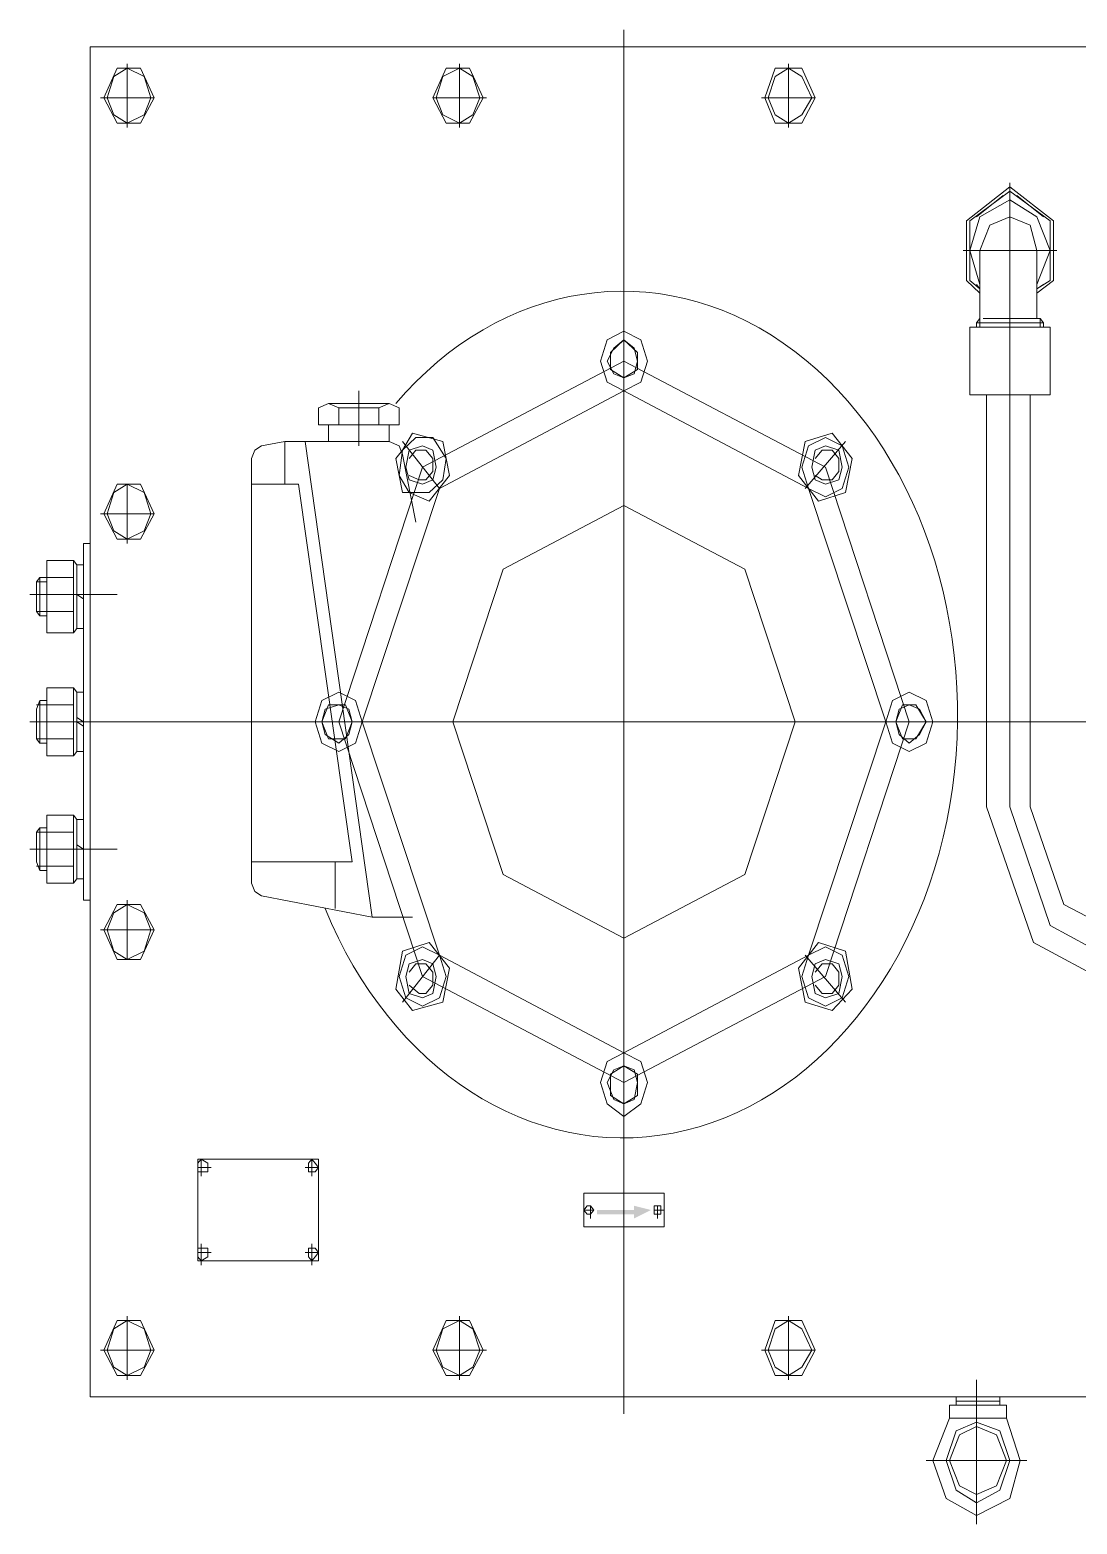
# Model space of a CAD drawing. Header units: inches. Extents: x 2435 to 7572, y 377 to 2555.
# Drawn here: x 2757.9 to 3018.6, y 2182.9 to 2554.8 of the extents above; entities that cross this region are included whole.
import ezdxf

# ---------------------------------------------------------------- set-up
doc = ezdxf.new("R2010")
doc.units = ezdxf.units.IN
doc.header["$MEASUREMENT"] = 0

msp = doc.modelspace()

# ---------------------------------------------------------------- hatches: boundary and pattern name
at = {"transparency": 33554559}
msp.add_hatch(color=256, dxfattribs=at).paths.add_polyline_path([(2908.33, 2262.13), (2912.51, 2261.07), (2908.33, 2258.96), (2908.33, 2260.02), (2899.14, 2260.02), (2899.14, 2261.07), (2908.33, 2261.07)])

# ---------------------------------------------------------------- linework, layer by layer
at = {"lineweight": 5}
for p, q in [((2905.82, 2554.85), (2905.82, 2210.35)), ((2772.98, 2214.58), (2772.98, 2550.62)), ((2772.98, 2550.62), (3214.12, 2550.62)), ((2868.23, 2550.62), (2868.23, 2550.62)), ((2776.32, 2537.94), (2779.66, 2545.34)), ((2778.83, 2543.22), (2782.17, 2545.34)), ((2779.66, 2545.34), (2785.51, 2545.34)), ((2782.17, 2530.54), (2782.17, 2546.39)), ((2782.17, 2545.34), (2786.35, 2543.22)), ((2785.51, 2545.34), (2788.85, 2537.94)), ((2858.2, 2537.94), (2861.54, 2545.34)), ((2860.71, 2543.22), (2864.88, 2545.34)), ((2861.54, 2545.34), (2867.39, 2545.34)), ((2864.88, 2530.54), (2864.88, 2546.39)), ((2864.88, 2545.34), (2868.23, 2543.22)), ((2867.39, 2545.34), (2870.73, 2537.94)), ((2940.91, 2537.94), (2943.42, 2545.34)), ((2943.42, 2543.22), (2946.76, 2545.34)), ((2943.42, 2545.34), (2950.1, 2545.34)), ((2946.76, 2530.54), (2946.76, 2546.39)), ((2946.76, 2545.34), (2950.1, 2543.22)), ((2950.1, 2545.34), (2953.45, 2537.94)), ((2777.16, 2537.94), (2778.83, 2543.22)), ((2786.35, 2543.22), (2788.02, 2537.94)), ((2859.04, 2537.94), (2860.71, 2543.22)), ((2868.23, 2543.22), (2869.9, 2537.94)), ((2941.75, 2537.94), (2943.42, 2543.22)), ((2950.1, 2543.22), (2952.61, 2537.94)), ((2775.49, 2537.94), (2788.85, 2537.94)), ((2779.66, 2531.6), (2776.32, 2537.94)), ((2778.83, 2533.71), (2777.16, 2537.94)), ((2788.85, 2537.94), (2785.51, 2531.6)), ((2788.02, 2537.94), (2786.35, 2533.71)), ((2861.54, 2531.6), (2858.2, 2537.94)), ((2858.2, 2537.94), (2871.57, 2537.94)), ((2860.71, 2533.71), (2859.04, 2537.94)), ((2870.73, 2537.94), (2867.39, 2531.6)), ((2869.9, 2537.94), (2868.23, 2533.71)), ((2940.08, 2537.94), (2953.45, 2537.94)), ((2943.42, 2531.6), (2940.91, 2537.94)), ((2943.42, 2533.71), (2941.75, 2537.94)), ((2952.61, 2537.94), (2950.1, 2533.71)), ((2953.45, 2537.94), (2950.1, 2531.6)), ((2782.17, 2531.6), (2778.83, 2533.71)), ((2786.35, 2533.71), (2782.17, 2531.6)), ((2864.88, 2531.6), (2860.71, 2533.71)), ((2868.23, 2533.71), (2864.88, 2531.6)), ((2946.76, 2531.6), (2943.42, 2533.71)), ((2950.1, 2533.71), (2946.76, 2531.6)), ((2785.51, 2531.6), (2779.66, 2531.6)), ((2867.39, 2531.6), (2861.54, 2531.6)), ((2950.1, 2531.6), (2943.42, 2531.6)), ((3001.9, 2515.75), (2991.04, 2507.29)), ((3001.9, 2514.69), (2991.88, 2507.29)), ((3001.9, 2461.86), (3001.9, 2516.81)), ((3012.77, 2507.29), (3001.9, 2515.75)), ((3001.9, 2514.69), (3001.9, 2361.46)), ((3011.93, 2507.29), (3001.9, 2514.69)), ((2993.55, 2508.35), (3000.23, 2513.64)), ((2994.39, 2508.35), (3001.9, 2512.58)), ((3001.9, 2512.58), (3008.59, 2508.35)), ((3003.58, 2513.64), (3010.26, 2508.35)), ((2991.04, 2507.29), (2991.04, 2492.5)), ((2991.88, 2499.9), (2994.39, 2508.35)), ((2991.88, 2507.29), (2991.88, 2492.5)), ((3001.9, 2508.35), (2996.89, 2506.24)), ((3006.92, 2506.24), (3001.9, 2508.35)), ((3008.59, 2508.35), (3011.93, 2499.9)), ((3011.93, 2492.5), (3011.93, 2507.29)), ((3012.77, 2492.5), (3012.77, 2507.29)), ((2991.88, 2495.67), (2991.88, 2504.12)), ((2996.89, 2506.24), (2994.39, 2499.9)), ((3008.59, 2499.9), (3006.92, 2506.24)), ((3011.93, 2504.12), (3011.93, 2495.67)), ((2990.21, 2499.9), (3013.6, 2499.9)), ((2994.39, 2491.44), (2991.88, 2499.9)), ((2994.39, 2499.9), (2994.39, 2482.99)), ((3011.93, 2499.9), (3008.59, 2491.44)), ((3008.59, 2482.99), (3008.59, 2499.9)), ((2991.04, 2492.5), (2994.39, 2489.33)), ((2991.88, 2492.5), (2994.39, 2490.39)), ((3008.59, 2489.33), (3012.77, 2492.5)), ((3008.59, 2490.39), (3011.93, 2492.5)), ((2994.39, 2490.39), (2993.55, 2491.44)), ((3010.26, 2491.44), (3008.59, 2490.39)), ((2994.39, 2482.99), (2993.55, 2481.93)), ((3010.26, 2481.93), (2993.55, 2481.93)), ((2993.55, 2481.93), (2993.55, 2480.88)), ((2994.39, 2482.99), (2994.39, 2480.88)), ((3008.59, 2482.99), (2995.22, 2482.99)), ((3009.42, 2482.99), (3008.59, 2482.99)), ((3010.26, 2481.93), (3009.42, 2482.99)), ((3009.42, 2482.99), (3009.42, 2480.88)), ((3010.26, 2480.88), (3010.26, 2481.93)), ((2899.97, 2472.42), (2901.65, 2477.71)), ((2901.65, 2477.71), (2905.82, 2479.82)), ((2902.48, 2474.54), (2905.82, 2477.71)), ((2903.32, 2475.59), (2905.82, 2477.71)), ((2905.82, 2479.82), (2910, 2477.71)), ((2905.82, 2477.71), (2909.16, 2474.54)), ((2905.82, 2477.71), (2908.33, 2475.59)), ((2910, 2477.71), (2911.67, 2472.42)), ((2991.88, 2480.88), (3011.93, 2480.88)), ((2991.88, 2463.97), (2991.88, 2480.88)), ((2991.88, 2480.88), (3011.93, 2480.88)), ((3001.9, 2463.97), (3001.9, 2480.88)), ((3011.93, 2480.88), (3011.93, 2463.97)), ((2901.65, 2472.42), (2903.32, 2475.59)), ((2902.48, 2470.31), (2902.48, 2474.54)), ((2908.33, 2475.59), (2909.16, 2472.42)), ((2909.16, 2474.54), (2909.16, 2470.31)), ((2855.69, 2446), (2905.82, 2472.42)), ((2901.65, 2467.14), (2899.97, 2472.42)), ((2903.32, 2469.25), (2901.65, 2472.42)), ((2905.82, 2468.2), (2902.48, 2470.31)), ((2905.82, 2472.42), (2955.95, 2446)), ((2909.16, 2470.31), (2905.82, 2468.2)), ((2909.16, 2472.42), (2908.33, 2469.25)), ((2911.67, 2472.42), (2910, 2467.14)), ((2905.82, 2465.03), (2901.65, 2467.14)), ((2905.82, 2468.2), (2903.32, 2469.25)), ((2908.33, 2469.25), (2905.82, 2468.2)), ((2910, 2467.14), (2905.82, 2465.03)), ((2839.82, 2465.03), (2839.82, 2451.29)), ((2859.87, 2440.72), (2905.82, 2465.03)), ((2905.82, 2465.03), (2951.78, 2440.72)), ((3001.9, 2463.97), (2991.88, 2463.97)), ((3011.93, 2463.97), (2991.88, 2463.97)), ((2996.06, 2463.97), (2996.06, 2361.46)), ((3011.93, 2463.97), (3001.9, 2463.97)), ((3006.92, 2463.97), (3006.92, 2361.46)), ((2829.79, 2460.8), (2832.3, 2461.86)), ((2829.79, 2456.57), (2829.79, 2460.8)), ((2847.34, 2461.86), (2832.3, 2461.86)), ((2832.3, 2461.86), (2834.81, 2460.8)), ((2834.81, 2456.57), (2834.81, 2460.8)), ((2834.81, 2460.8), (2844.83, 2460.8)), ((2844.83, 2460.8), (2847.34, 2461.86)), ((2844.83, 2460.8), (2844.83, 2456.57)), ((2847.34, 2461.86), (2849.84, 2460.8)), ((2849.84, 2460.8), (2849.84, 2456.57)), ((2849.84, 2456.57), (2829.79, 2456.57)), ((2832.3, 2456.57), (2832.3, 2452.34)), ((2847.34, 2452.34), (2847.34, 2456.57)), ((2821.44, 2452.34), (2815.59, 2451.29)), ((2847.34, 2452.34), (2821.44, 2452.34)), ((2821.44, 2441.78), (2821.44, 2452.34)), ((2843.16, 2333.99), (2826.45, 2452.34)), ((2849.84, 2451.29), (2847.34, 2452.34)), ((2850.68, 2450.23), (2853.19, 2454.46)), ((2854.02, 2453.4), (2850.68, 2450.23)), ((2850.68, 2452.34), (2859.87, 2440.72)), ((2853.19, 2454.46), (2860.71, 2452.34)), ((2858.2, 2453.4), (2854.02, 2453.4)), ((2861.54, 2448.12), (2858.2, 2453.4)), ((2860.71, 2452.34), (2862.38, 2443.89)), ((2949.27, 2443.89), (2950.94, 2452.34)), ((2950.94, 2452.34), (2957.62, 2454.46)), ((2960.97, 2452.34), (2950.94, 2440.72)), ((2951.78, 2451.29), (2955.95, 2453.4)), ((2955.95, 2453.4), (2960.13, 2451.29)), ((2957.62, 2454.46), (2962.64, 2448.12)), ((2813.92, 2450.23), (2813.08, 2448.12)), ((2813.08, 2448.12), (2813.08, 2342.44)), ((2815.59, 2451.29), (2813.92, 2450.23)), ((2849.01, 2448.12), (2850.68, 2450.23)), ((2850.68, 2439.66), (2849.01, 2448.12)), ((2850.68, 2449.17), (2849.84, 2451.29)), ((2850.68, 2450.23), (2849.84, 2443.89)), ((2854.02, 2432.27), (2850.68, 2449.17)), ((2851.52, 2446), (2852.35, 2450.23)), ((2852.35, 2450.23), (2855.69, 2451.29)), ((2852.35, 2448.12), (2854.02, 2450.23)), ((2854.02, 2450.23), (2856.53, 2450.23)), ((2855.69, 2451.29), (2858.2, 2450.23)), ((2856.53, 2450.23), (2858.2, 2448.12)), ((2858.2, 2450.23), (2859.04, 2446)), ((2858.2, 2448.12), (2858.2, 2444.95)), ((2860.71, 2442.83), (2861.54, 2448.12)), ((2950.1, 2446), (2951.78, 2451.29)), ((2952.61, 2446), (2953.45, 2450.23)), ((2953.45, 2450.23), (2955.95, 2451.29)), ((2953.45, 2448.12), (2955.12, 2450.23)), ((2955.12, 2450.23), (2957.62, 2450.23)), ((2955.95, 2451.29), (2959.29, 2450.23)), ((2957.62, 2450.23), (2959.29, 2448.12)), ((2959.29, 2450.23), (2960.13, 2446)), ((2959.29, 2448.12), (2959.29, 2444.95)), ((2960.13, 2451.29), (2961.8, 2446)), ((2962.64, 2448.12), (2960.97, 2439.66)), ((2834.81, 2382.6), (2855.69, 2446)), ((2849.84, 2443.89), (2852.35, 2439.66)), ((2852.35, 2442.83), (2851.52, 2446)), ((2854.86, 2442.83), (2852.35, 2443.89)), ((2858.2, 2444.95), (2856.53, 2442.83)), ((2862.38, 2443.89), (2857.36, 2437.55)), ((2859.04, 2446), (2858.2, 2442.83)), ((2954.28, 2437.55), (2949.27, 2443.89)), ((2951.78, 2440.72), (2950.1, 2446)), ((2953.45, 2442.83), (2952.61, 2446)), ((2955.12, 2442.83), (2953.45, 2443.89)), ((2955.95, 2446), (2976.84, 2382.6)), ((2959.29, 2444.95), (2957.62, 2442.83)), ((2960.13, 2446), (2959.29, 2442.83)), ((2961.8, 2446), (2960.13, 2440.72)), ((2776.32, 2434.38), (2779.66, 2441.78)), ((2778.83, 2439.66), (2782.17, 2441.78)), ((2779.66, 2441.78), (2785.51, 2441.78)), ((2782.17, 2441.78), (2786.35, 2439.66)), ((2782.17, 2426.98), (2782.17, 2441.78)), ((2785.51, 2441.78), (2788.85, 2434.38)), ((2813.08, 2441.78), (2824.78, 2441.78)), ((2824.78, 2441.78), (2838.15, 2347.73)), ((2840.65, 2382.6), (2859.87, 2440.72)), ((2855.69, 2441.78), (2852.35, 2442.83)), ((2856.53, 2442.83), (2854.86, 2442.83)), ((2858.2, 2442.83), (2855.69, 2441.78)), ((2857.36, 2439.66), (2860.71, 2442.83)), ((2951.78, 2440.72), (2970.99, 2382.6)), ((2955.95, 2438.61), (2951.78, 2440.72)), ((2955.95, 2441.78), (2953.45, 2442.83)), ((2957.62, 2442.83), (2955.12, 2442.83)), ((2959.29, 2442.83), (2955.95, 2441.78)), ((2960.13, 2440.72), (2955.95, 2438.61)), ((2777.16, 2434.38), (2778.83, 2439.66)), ((2786.35, 2439.66), (2788.02, 2434.38)), ((2852.35, 2439.66), (2850.68, 2439.66)), ((2852.35, 2439.66), (2857.36, 2439.66)), ((2857.36, 2437.55), (2852.35, 2439.66)), ((2875.75, 2420.64), (2905.82, 2436.49)), ((2905.82, 2436.49), (2935.9, 2420.64)), ((2960.97, 2439.66), (2954.28, 2437.55)), ((2775.49, 2434.38), (2788.85, 2434.38)), ((2779.66, 2428.04), (2776.32, 2434.38)), ((2778.83, 2430.15), (2777.16, 2434.38)), ((2788.85, 2434.38), (2785.51, 2428.04)), ((2788.02, 2434.38), (2786.35, 2430.15)), ((2782.17, 2428.04), (2778.83, 2430.15)), ((2786.35, 2430.15), (2782.17, 2428.04)), ((2771.31, 2338.22), (2771.31, 2426.98)), ((2771.31, 2426.98), (2772.98, 2426.98)), ((2785.51, 2428.04), (2779.66, 2428.04)), ((2762.12, 2418.53), (2762.12, 2422.76)), ((2768.8, 2422.76), (2762.12, 2422.76)), ((2762.12, 2422.76), (2762.12, 2404.79)), ((2768.8, 2422.76), (2768.8, 2404.79)), ((2769.64, 2421.7), (2768.8, 2422.76)), ((2769.64, 2405.85), (2769.64, 2421.7)), ((2769.64, 2405.85), (2769.64, 2421.7)), ((2769.64, 2421.7), (2771.31, 2421.7)), ((2771.31, 2421.7), (2771.31, 2405.85)), ((2760.45, 2418.53), (2759.61, 2417.47)), ((2762.12, 2418.53), (2760.45, 2418.53)), ((2760.45, 2418.53), (2760.45, 2409.02)), ((2762.12, 2410.07), (2762.12, 2418.53)), ((2768.8, 2418.53), (2762.12, 2418.53)), ((2863.21, 2382.6), (2875.75, 2420.64)), ((2935.9, 2420.64), (2948.43, 2382.6)), ((2757.94, 2414.3), (2779.66, 2414.3)), ((2759.61, 2417.47), (2759.61, 2410.07)), ((2762.12, 2417.47), (2759.61, 2417.47)), ((2771.31, 2414.3), (2769.64, 2414.3)), ((2769.64, 2414.3), (2771.31, 2413.25)), ((2762.12, 2410.07), (2759.61, 2410.07)), ((2759.61, 2410.07), (2760.45, 2409.02)), ((2760.45, 2409.02), (2762.12, 2409.02)), ((2762.12, 2404.79), (2762.12, 2410.07)), ((2768.8, 2410.07), (2762.12, 2410.07)), ((2762.12, 2404.79), (2768.8, 2404.79)), ((2768.8, 2404.79), (2769.64, 2405.85)), ((2771.31, 2405.85), (2769.64, 2405.85)), ((2768.8, 2391.05), (2762.12, 2391.05)), ((2762.12, 2391.05), (2762.12, 2374.15)), ((2762.12, 2386.83), (2762.12, 2391.05)), ((2769.64, 2390), (2768.8, 2391.05)), ((2768.8, 2391.05), (2768.8, 2374.15)), ((2769.64, 2375.2), (2769.64, 2390)), ((2769.64, 2390), (2771.31, 2390)), ((2769.64, 2375.2), (2769.64, 2390)), ((2771.31, 2390), (2771.31, 2375.2)), ((2830.63, 2387.88), (2834.81, 2390)), ((2834.81, 2390), (2838.98, 2387.88)), ((2972.66, 2387.88), (2976.84, 2390)), ((2976.84, 2390), (2981.02, 2387.88)), ((2760.45, 2387.88), (2759.61, 2385.77)), ((2762.12, 2386.83), (2759.61, 2386.83)), ((2759.61, 2385.77), (2759.61, 2378.37)), ((2760.45, 2387.88), (2760.45, 2377.32)), ((2762.12, 2387.88), (2760.45, 2387.88)), ((2762.12, 2378.37), (2762.12, 2386.83)), ((2762.12, 2386.83), (2768.8, 2386.83)), ((2828.96, 2382.6), (2830.63, 2387.88)), ((2830.63, 2382.6), (2832.3, 2386.83)), ((2830.63, 2382.6), (2831.46, 2385.77)), ((2831.46, 2385.77), (2834.81, 2386.83)), ((2832.3, 2386.83), (2836.48, 2386.83)), ((2834.81, 2386.83), (2837.31, 2385.77)), ((2836.48, 2386.83), (2838.15, 2382.6)), ((2837.31, 2385.77), (2838.15, 2382.6)), ((2838.98, 2387.88), (2840.65, 2382.6)), ((2970.99, 2382.6), (2972.66, 2387.88)), ((2973.5, 2382.6), (2975.17, 2386.83)), ((2973.5, 2382.6), (2974.33, 2385.77)), ((2974.33, 2385.77), (2976.84, 2386.83)), ((2975.17, 2386.83), (2978.51, 2386.83)), ((2976.84, 2386.83), (2979.35, 2385.77)), ((2978.51, 2386.83), (2981.02, 2382.6)), ((2979.35, 2385.77), (2981.02, 2382.6)), ((2981.02, 2387.88), (2982.69, 2382.6)), ((2757.94, 2382.6), (2779.66, 2382.6)), ((2771.31, 2382.6), (2769.64, 2383.66)), ((3218.3, 2382.6), (2769.64, 2382.6)), ((2769.64, 2382.6), (2771.31, 2381.54)), ((2830.63, 2377.32), (2828.96, 2382.6)), ((2832.3, 2378.37), (2830.63, 2382.6)), ((2831.46, 2379.43), (2830.63, 2382.6)), ((2855.69, 2319.2), (2834.81, 2382.6)), ((2838.15, 2382.6), (2836.48, 2378.37)), ((2838.15, 2382.6), (2837.31, 2379.43)), ((2840.65, 2382.6), (2838.98, 2377.32)), ((2859.87, 2324.48), (2840.65, 2382.6)), ((2875.75, 2344.56), (2863.21, 2382.6)), ((2948.43, 2382.6), (2935.9, 2344.56)), ((2970.99, 2382.6), (2951.78, 2324.48)), ((2976.84, 2382.6), (2955.95, 2319.2)), ((2972.66, 2377.32), (2970.99, 2382.6)), ((2974.33, 2379.43), (2973.5, 2382.6)), ((2975.17, 2378.37), (2973.5, 2382.6)), ((2981.02, 2382.6), (2978.51, 2378.37)), ((2981.02, 2382.6), (2979.35, 2379.43)), ((2982.69, 2382.6), (2981.02, 2377.32)), ((2762.12, 2378.37), (2759.61, 2378.37)), ((2759.61, 2378.37), (2760.45, 2377.32)), ((2760.45, 2377.32), (2762.12, 2377.32)), ((2768.8, 2378.37), (2762.12, 2378.37)), ((2762.12, 2374.15), (2762.12, 2378.37)), ((2834.81, 2375.2), (2830.63, 2377.32)), ((2834.81, 2377.32), (2831.46, 2379.43)), ((2836.48, 2378.37), (2832.3, 2378.37)), ((2837.31, 2379.43), (2834.81, 2377.32)), ((2838.98, 2377.32), (2834.81, 2375.2)), ((2976.84, 2375.2), (2972.66, 2377.32)), ((2976.84, 2377.32), (2974.33, 2379.43)), ((2978.51, 2378.37), (2975.17, 2378.37)), ((2979.35, 2379.43), (2976.84, 2377.32)), ((2981.02, 2377.32), (2976.84, 2375.2)), ((2762.12, 2374.15), (2768.8, 2374.15)), ((2768.8, 2374.15), (2769.64, 2375.2)), ((2771.31, 2375.2), (2769.64, 2375.2)), ((2762.12, 2355.12), (2762.12, 2359.35)), ((2768.8, 2359.35), (2762.12, 2359.35)), ((2762.12, 2359.35), (2762.12, 2342.44)), ((2769.64, 2358.29), (2768.8, 2359.35)), ((2768.8, 2359.35), (2768.8, 2342.44)), ((2996.06, 2361.46), (3007.75, 2327.65)), ((3001.9, 2361.46), (3011.93, 2331.88)), ((3006.92, 2361.46), (3015.27, 2337.16)), ((2760.45, 2356.18), (2759.61, 2355.12)), ((2762.12, 2355.12), (2759.61, 2355.12)), ((2759.61, 2355.12), (2759.61, 2347.73)), ((2760.45, 2356.18), (2760.45, 2345.61)), ((2762.12, 2356.18), (2760.45, 2356.18)), ((2768.8, 2355.12), (2762.12, 2355.12)), ((2762.12, 2346.67), (2762.12, 2355.12)), ((2769.64, 2343.5), (2769.64, 2358.29)), ((2769.64, 2343.5), (2769.64, 2358.29)), ((2769.64, 2358.29), (2771.31, 2358.29)), ((2771.31, 2358.29), (2771.31, 2343.5)), ((2757.94, 2350.9), (2779.66, 2350.9)), ((2771.31, 2350.9), (2769.64, 2351.95)), ((2769.64, 2350.9), (2771.31, 2350.9)), ((2759.61, 2347.73), (2760.45, 2345.61)), ((2838.15, 2347.73), (2813.08, 2347.73)), ((2833.97, 2347.73), (2833.97, 2336.1)), ((2762.12, 2346.67), (2759.61, 2346.67)), ((2760.45, 2345.61), (2762.12, 2345.61)), ((2768.8, 2346.67), (2762.12, 2346.67)), ((2762.12, 2342.44), (2762.12, 2346.67)), ((2768.8, 2342.44), (2769.64, 2343.5)), ((2771.31, 2343.5), (2769.64, 2343.5)), ((2905.82, 2328.71), (2875.75, 2344.56)), ((2935.9, 2344.56), (2905.82, 2328.71)), ((2762.12, 2342.44), (2768.8, 2342.44)), ((2813.08, 2342.44), (2813.92, 2340.33)), ((2813.92, 2340.33), (2815.59, 2339.27)), ((2772.98, 2338.22), (2771.31, 2338.22)), ((2779.66, 2337.16), (2776.32, 2330.82)), ((2778.83, 2335.05), (2782.17, 2337.16)), ((2785.51, 2337.16), (2779.66, 2337.16)), ((2782.17, 2338.22), (2782.17, 2323.42)), ((2782.17, 2337.16), (2786.35, 2335.05)), ((2788.85, 2330.82), (2785.51, 2337.16)), ((2815.59, 2339.27), (2843.16, 2333.99)), ((3015.27, 2337.16), (3035.32, 2326.59)), ((2777.16, 2330.82), (2778.83, 2335.05)), ((2786.35, 2335.05), (2788.02, 2330.82)), ((2843.16, 2333.99), (2853.19, 2333.99)), ((2775.49, 2330.82), (2788.85, 2330.82)), ((2776.32, 2330.82), (2779.66, 2323.42)), ((2778.83, 2325.54), (2777.16, 2330.82)), ((2785.51, 2323.42), (2788.85, 2330.82)), ((2788.02, 2330.82), (2786.35, 2325.54)), ((3011.93, 2331.88), (3035.32, 2319.2)), ((2782.17, 2323.42), (2778.83, 2325.54)), ((2786.35, 2325.54), (2782.17, 2323.42)), ((2849.01, 2316.02), (2850.68, 2325.54)), ((2850.68, 2325.54), (2857.36, 2327.65)), ((2851.52, 2324.48), (2855.69, 2326.59)), ((2855.69, 2326.59), (2859.87, 2324.48)), ((2857.36, 2327.65), (2862.38, 2321.31)), ((2949.27, 2321.31), (2954.28, 2327.65)), ((2951.78, 2324.48), (2955.95, 2326.59)), ((2954.28, 2327.65), (2960.97, 2325.54)), ((2955.95, 2326.59), (2960.13, 2324.48)), ((2960.97, 2325.54), (2962.64, 2316.02)), ((3007.75, 2327.65), (3035.32, 2312.85)), ((2779.66, 2323.42), (2785.51, 2323.42)), ((2849.84, 2319.2), (2851.52, 2324.48)), ((2850.68, 2312.85), (2859.87, 2324.48)), ((2851.52, 2319.2), (2852.35, 2322.37)), ((2852.35, 2322.37), (2855.69, 2323.42)), ((2852.35, 2320.25), (2854.02, 2322.37)), ((2854.02, 2322.37), (2856.53, 2322.37)), ((2855.69, 2323.42), (2858.2, 2322.37)), ((2856.53, 2322.37), (2858.2, 2320.25)), ((2858.2, 2322.37), (2859.04, 2319.2)), ((2905.82, 2300.17), (2859.87, 2324.48)), ((2859.87, 2324.48), (2861.54, 2319.2)), ((2862.38, 2321.31), (2860.71, 2312.85)), ((2951.78, 2324.48), (2905.82, 2300.17)), ((2950.94, 2312.85), (2949.27, 2321.31)), ((2950.1, 2319.2), (2951.78, 2324.48)), ((2960.97, 2312.85), (2950.94, 2324.48)), ((2952.61, 2319.2), (2953.45, 2322.37)), ((2953.45, 2322.37), (2955.95, 2323.42)), ((2953.45, 2320.25), (2955.12, 2322.37)), ((2955.12, 2322.37), (2957.62, 2322.37)), ((2955.95, 2323.42), (2959.29, 2322.37)), ((2957.62, 2322.37), (2959.29, 2320.25)), ((2959.29, 2322.37), (2960.13, 2319.2)), ((2960.13, 2324.48), (2961.8, 2319.2)), ((2851.52, 2313.91), (2849.84, 2319.2)), ((2852.35, 2314.97), (2851.52, 2319.2)), ((2905.82, 2292.78), (2855.69, 2319.2)), ((2858.2, 2320.25), (2858.2, 2317.08)), ((2859.04, 2319.2), (2858.2, 2314.97)), ((2861.54, 2319.2), (2859.87, 2313.91)), ((2955.95, 2319.2), (2905.82, 2292.78)), ((2951.78, 2313.91), (2950.1, 2319.2)), ((2953.45, 2314.97), (2952.61, 2319.2)), ((2959.29, 2320.25), (2959.29, 2317.08)), ((2960.13, 2319.2), (2959.29, 2314.97)), ((2961.8, 2319.2), (2960.13, 2313.91)), ((2853.19, 2310.74), (2849.01, 2316.02)), ((2855.69, 2311.8), (2851.52, 2313.91)), ((2854.86, 2314.97), (2852.35, 2317.08)), ((2855.69, 2313.91), (2852.35, 2314.97)), ((2856.53, 2314.97), (2854.86, 2314.97)), ((2858.2, 2314.97), (2855.69, 2313.91)), ((2859.87, 2313.91), (2855.69, 2311.8)), ((2858.2, 2317.08), (2856.53, 2314.97)), ((2955.95, 2311.8), (2951.78, 2313.91)), ((2955.12, 2314.97), (2953.45, 2317.08)), ((2955.95, 2313.91), (2953.45, 2314.97)), ((2957.62, 2314.97), (2955.12, 2314.97)), ((2959.29, 2314.97), (2955.95, 2313.91)), ((2960.13, 2313.91), (2955.95, 2311.8)), ((2959.29, 2317.08), (2957.62, 2314.97)), ((2962.64, 2316.02), (2957.62, 2310.74)), ((2860.71, 2312.85), (2853.19, 2310.74)), ((2957.62, 2310.74), (2950.94, 2312.85)), ((2901.65, 2298.06), (2905.82, 2300.17)), ((2905.82, 2300.17), (2910, 2298.06)), ((2899.97, 2292.78), (2901.65, 2298.06)), ((2901.65, 2292.78), (2903.32, 2295.95)), ((2902.48, 2294.89), (2905.82, 2297)), ((2903.32, 2295.95), (2905.82, 2297)), ((2905.82, 2297), (2909.16, 2294.89)), ((2905.82, 2297), (2908.33, 2295.95)), ((2908.33, 2295.95), (2909.16, 2292.78)), ((2910, 2298.06), (2911.67, 2292.78)), ((2901.65, 2287.49), (2899.97, 2292.78)), ((2903.32, 2288.55), (2901.65, 2292.78)), ((2902.48, 2289.61), (2902.48, 2294.89)), ((2909.16, 2292.78), (2908.33, 2288.55)), ((2909.16, 2294.89), (2909.16, 2289.61)), ((2911.67, 2292.78), (2910, 2287.49)), ((2905.82, 2287.49), (2902.48, 2289.61)), ((2905.82, 2287.49), (2903.32, 2288.55)), ((2909.16, 2289.61), (2905.82, 2287.49)), ((2908.33, 2288.55), (2905.82, 2287.49)), ((2905.82, 2284.32), (2901.65, 2287.49)), ((2910, 2287.49), (2905.82, 2284.32)), ((2799.72, 2272.7), (2800.55, 2273.76)), ((2799.72, 2248.39), (2799.72, 2273.76)), ((2799.72, 2273.76), (2829.79, 2273.76)), ((2800.55, 2273.76), (2802.22, 2272.7)), ((2800.55, 2269.53), (2800.55, 2273.76)), ((2827.29, 2272.7), (2828.12, 2273.76)), ((2828.12, 2273.76), (2828.96, 2272.7)), ((2828.12, 2269.53), (2828.12, 2273.76)), ((2829.79, 2273.76), (2829.79, 2248.39)), ((2799.72, 2270.59), (2799.72, 2272.7)), ((2799.72, 2271.64), (2803.06, 2271.64)), ((2800.55, 2270.59), (2799.72, 2270.59)), ((2802.22, 2270.59), (2800.55, 2270.59)), ((2802.22, 2272.7), (2802.22, 2270.59)), ((2826.45, 2271.64), (2829.79, 2271.64)), ((2827.29, 2270.59), (2827.29, 2272.7)), ((2828.12, 2270.59), (2827.29, 2270.59)), ((2828.96, 2270.59), (2828.12, 2270.59)), ((2828.96, 2272.7), (2829.79, 2271.64)), ((2829.79, 2271.64), (2828.96, 2270.59)), ((2895.8, 2256.85), (2895.8, 2265.3)), ((2895.8, 2265.3), (2915.85, 2265.3)), ((2895.8, 2261.07), (2896.63, 2262.13)), ((2896.63, 2262.13), (2897.47, 2262.13)), ((2897.47, 2258.96), (2897.47, 2262.13)), ((2897.47, 2262.13), (2898.3, 2261.07)), ((2913.34, 2260.02), (2913.34, 2262.13)), ((2913.34, 2262.13), (2915.01, 2262.13)), ((2914.18, 2258.96), (2914.18, 2262.13)), ((2915.01, 2262.13), (2915.01, 2260.02)), ((2915.85, 2265.3), (2915.85, 2256.85)), ((2898.3, 2261.07), (2895.8, 2261.07)), ((2896.63, 2260.02), (2895.8, 2261.07)), ((2897.47, 2260.02), (2896.63, 2260.02)), ((2898.3, 2261.07), (2897.47, 2260.02)), ((2915.85, 2261.07), (2913.34, 2261.07)), ((2914.18, 2260.02), (2913.34, 2260.02)), ((2915.01, 2260.02), (2914.18, 2260.02)), ((2915.85, 2256.85), (2895.8, 2256.85)), ((2799.72, 2249.45), (2799.72, 2251.56)), ((2799.72, 2251.56), (2802.22, 2251.56)), ((2799.72, 2250.51), (2803.06, 2250.51)), ((2800.55, 2247.34), (2800.55, 2252.62)), ((2802.22, 2251.56), (2802.22, 2249.45)), ((2826.45, 2250.51), (2829.79, 2250.51)), ((2827.29, 2249.45), (2827.29, 2251.56)), ((2827.29, 2251.56), (2828.96, 2251.56)), ((2828.12, 2247.34), (2828.12, 2252.62)), ((2828.96, 2251.56), (2829.79, 2250.51)), ((2829.79, 2250.51), (2828.96, 2249.45)), ((2800.55, 2248.39), (2799.72, 2249.45)), ((2829.79, 2248.39), (2799.72, 2248.39)), ((2802.22, 2249.45), (2800.55, 2248.39)), ((2828.12, 2248.39), (2827.29, 2249.45)), ((2828.96, 2249.45), (2828.12, 2248.39)), ((2779.66, 2233.6), (2776.32, 2226.2)), ((2778.83, 2231.49), (2782.17, 2233.6)), ((2785.51, 2233.6), (2779.66, 2233.6)), ((2782.17, 2234.66), (2782.17, 2218.8)), ((2782.17, 2233.6), (2786.35, 2231.49)), ((2788.85, 2226.2), (2785.51, 2233.6)), ((2861.54, 2233.6), (2858.2, 2226.2)), ((2860.71, 2231.49), (2864.88, 2233.6)), ((2867.39, 2233.6), (2861.54, 2233.6)), ((2864.88, 2234.66), (2864.88, 2218.8)), ((2864.88, 2233.6), (2868.23, 2231.49)), ((2870.73, 2226.2), (2867.39, 2233.6)), ((2943.42, 2233.6), (2940.91, 2226.2)), ((2950.1, 2233.6), (2943.42, 2233.6)), ((2943.42, 2231.49), (2946.76, 2233.6)), ((2946.76, 2234.66), (2946.76, 2218.8)), ((2946.76, 2233.6), (2950.1, 2231.49)), ((2953.45, 2226.2), (2950.1, 2233.6)), ((2777.16, 2226.2), (2778.83, 2231.49)), ((2786.35, 2231.49), (2788.02, 2226.2)), ((2859.04, 2226.2), (2860.71, 2231.49)), ((2868.23, 2231.49), (2869.9, 2226.2)), ((2941.75, 2226.2), (2943.42, 2231.49)), ((2950.1, 2231.49), (2952.61, 2226.2)), ((2775.49, 2226.2), (2788.85, 2226.2)), ((2776.32, 2226.2), (2779.66, 2219.86)), ((2778.83, 2221.97), (2777.16, 2226.2)), ((2785.51, 2219.86), (2788.85, 2226.2)), ((2788.02, 2226.2), (2786.35, 2221.97)), ((2858.2, 2226.2), (2861.54, 2219.86)), ((2858.2, 2226.2), (2871.57, 2226.2)), ((2860.71, 2221.97), (2859.04, 2226.2)), ((2867.39, 2219.86), (2870.73, 2226.2)), ((2869.9, 2226.2), (2868.23, 2221.97)), ((2940.08, 2226.2), (2953.45, 2226.2)), ((2940.91, 2226.2), (2943.42, 2219.86)), ((2943.42, 2221.97), (2941.75, 2226.2)), ((2950.1, 2219.86), (2953.45, 2226.2)), ((2952.61, 2226.2), (2950.1, 2221.97)), ((2782.17, 2219.86), (2778.83, 2221.97)), ((2786.35, 2221.97), (2782.17, 2219.86)), ((2864.88, 2219.86), (2860.71, 2221.97)), ((2868.23, 2221.97), (2864.88, 2219.86)), ((2946.76, 2219.86), (2943.42, 2221.97)), ((2950.1, 2221.97), (2946.76, 2219.86)), ((2779.66, 2219.86), (2785.51, 2219.86)), ((2861.54, 2219.86), (2867.39, 2219.86)), ((2943.42, 2219.86), (2950.1, 2219.86)), ((2993.55, 2182.88), (2993.55, 2218.8)), ((3078.77, 2214.58), (2772.98, 2214.58)), ((2988.54, 2212.46), (2988.54, 2214.58)), ((2999.4, 2213.52), (2988.54, 2213.52)), ((2993.55, 2213.52), (2993.55, 2214.58)), ((2999.4, 2214.58), (2999.4, 2212.46)), ((2986.87, 2209.29), (2986.87, 2212.46)), ((2986.87, 2212.46), (3001.07, 2212.46)), ((2999.4, 2212.46), (2988.54, 2212.46)), ((3001.07, 2212.46), (3001.07, 2209.29)), ((2982.69, 2198.73), (2986.87, 2209.29)), ((2986.03, 2198.73), (2988.54, 2206.12)), ((3001.07, 2209.29), (2986.87, 2209.29)), ((2986.87, 2209.29), (3001.07, 2209.29)), ((2988.54, 2206.12), (2993.55, 2208.24)), ((2989.37, 2205.07), (2993.55, 2207.18)), ((2993.55, 2208.24), (2999.4, 2206.12)), ((2993.55, 2207.18), (2998.56, 2205.07)), ((2999.4, 2206.12), (3001.9, 2198.73)), ((3001.07, 2209.29), (3004.41, 2198.73)), ((2986.87, 2198.73), (2989.37, 2205.07)), ((2998.56, 2205.07), (3001.07, 2198.73)), ((2981.02, 2198.73), (3006.08, 2198.73)), ((2986.03, 2189.22), (2982.69, 2198.73)), ((2988.54, 2191.33), (2986.03, 2198.73)), ((2989.37, 2192.39), (2986.87, 2198.73)), ((3001.07, 2198.73), (2998.56, 2192.39)), ((3001.9, 2198.73), (2999.4, 2191.33)), ((3004.41, 2198.73), (3001.9, 2189.22)), ((2993.55, 2188.16), (2988.54, 2191.33)), ((2993.55, 2190.27), (2989.37, 2192.39)), ((2998.56, 2192.39), (2993.55, 2190.27)), ((2999.4, 2191.33), (2993.55, 2188.16)), ((2993.55, 2184.99), (2986.03, 2189.22)), ((3001.9, 2189.22), (2993.55, 2184.99))]:
    msp.add_line(p, q, dxfattribs=at)
at = {"lineweight": 5, "extrusion": (0, 0, -1)}
msp.add_ellipse((2905.52, 2384.41), major_axis=(0, 105.39), ratio=0.790631, start_param=-0.745331, end_param=4.236268, dxfattribs=at)

doc.saveas('drawing.dxf')
